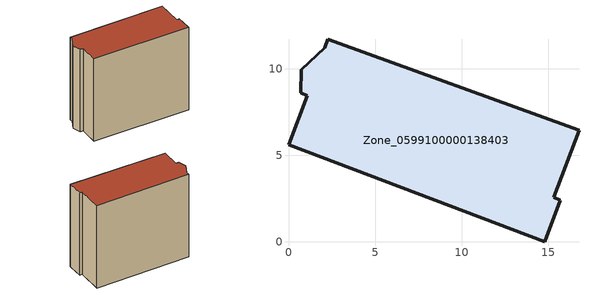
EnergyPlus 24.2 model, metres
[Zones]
Zone_0599100000138403
 floor ground (C_G): 15.7,2.4 14.79,0 0,5.6 1.07,8.44 0.7,8.62 0.74,9.95 2.09,11.22 2.27,11.71 16.78,6.45 15.33,2.58 z0
 wall outside (C_F): 0.7,8.62 1.07,8.44 0,5.6 14.79,0 15.7,2.4 15.33,2.58 16.78,6.45 2.27,11.71 2.09,11.22 0.74,9.95 0.7,8.62 z0:14.16
 roof outside (C_R): 15.33,2.58 16.78,6.45 2.27,11.71 2.09,11.22 0.74,9.95 0.7,8.62 1.07,8.44 0,5.6 14.79,0 15.7,2.4 z14.16
[BUILDING]
Pand.0599100000138403: North Axis=0; Terrain=City; Loads Convergence Tolerance Value=0.04; Temperature Convergence Tolerance Value=0.4; Solar Distribution=FullExterior; Maximum Number of Warmup Days=25; Minimum Number of Warmup Days=1
[Site:Location]
Rotterdam.The.Hague.AP_ZH_NLD Design_Conditions: Latitude=51.96; Longitude=4.45; Time Zone=1; Elevation=-4.5
[SITE:GROUNDTEMPERATURE:BUILDINGSURFACE]
18, 18, 18, 18, 18, 18, 18, 18, 18, 18, 18, 18
[MATERIAL] Thermal Absorptance=0.9; Solar Absorptance=0.7; Visible Absorptance=0.7
Name | Roughness | Thickness | Conductivity | Density | Specific Heat
G.TI.1946 | MediumSmooth | 0.15 | 1 | 540 | 1210
F.TI.1946 | Rough | 0.3 | 0.857143 | 1920 | 840
R.TI.1946 | MediumRough | 0.2 | 0.1 | 1500 | 1000
[CONSTRUCTION]
C_G: G.TI.1946
C_F: F.TI.1946
C_R: R.TI.1946
[ZONE]
Zone_0599100000138403: Type=1; Multiplier=1; Ceiling Height=Autocalculate; Volume=Autocalculate; Floor Area=autocalculate; Part of Total Floor Area=Yes
[ZONEINFILTRATION:DESIGNFLOWRATE]
Infil_Zone_0599100000138403: Zone or ZoneList or Space or SpaceList=Zone_0599100000138403; Schedule=AlwaysOn; Design Flow Rate Calculation Method=Flow/Area; Flow Rate per Floor Area=0.003; Constant Term Coefficient=1; Temperature Term Coefficient=0; Velocity Term Coefficient=0; Velocity Squared Term Coefficient=0
[HVACTEMPLATE:ZONE:IDEALLOADSAIRSYSTEM]
Zone_0599100000138403: Maximum Heating Supply Air Temperature=50; Minimum Cooling Supply Air Temperature=13; Maximum Heating Supply Air Humidity Ratio=0.0156; Minimum Cooling Supply Air Humidity Ratio=0.0077; Heating Limit=NoLimit; Cooling Limit=NoLimit; Dehumidification Control Type=ConstantSensibleHeatRatio; Cooling Sensible Heat Ratio=0.7; Dehumidification Setpoint=60; Humidification Control Type=None; Humidification Setpoint=30; Outdoor Air Method=None; Outdoor Air Flow Rate per Person=0.00944; Outdoor Air Flow Rate per Zone Floor Area=0; Outdoor Air Flow Rate per Zone=0; Demand Controlled Ventilation Type=None; Outdoor Air Economizer Type=NoEconomizer; Heat Recovery Type=None; Sensible Heat Recovery Effectiveness=0.7; Latent Heat Recovery Effectiveness=0.65
[ZONECONTROL:THERMOSTAT]
ThermostatControl_Zone_0599100000138403: Zone or ZoneList=Zone_0599100000138403; Control Type Schedule=DualSetpointControlType; Control 1=Thermostat_Zone_0599100000138403; Temperature Difference Between Cutout And Setpoint=0
[THERMOSTATSETPOINT:DUALSETPOINT]
Thermostat_Zone_0599100000138403: Heating Setpoint Temperature Schedule=HeatingSetpoint_Zone_0599100000138403; Cooling Setpoint Temperature Schedule=CoolingSetpoint_Zone_0599100000138403
[SCHEDULE:COMPACT]
HeatingSetpoint_Zone_0599100000138403: Through: 12/31, For: AllDays, Until: 24:00, 21
CoolingSetpoint_Zone_0599100000138403: Through: 12/31, For: AllDays, Until: 24:00, 24
DualSetpointControlType: Through: 12/31, For: AllDays, Until: 24:00, 4
AlwaysOn: Through: 12/31, For: AllDays, Until: 24:00, 1
